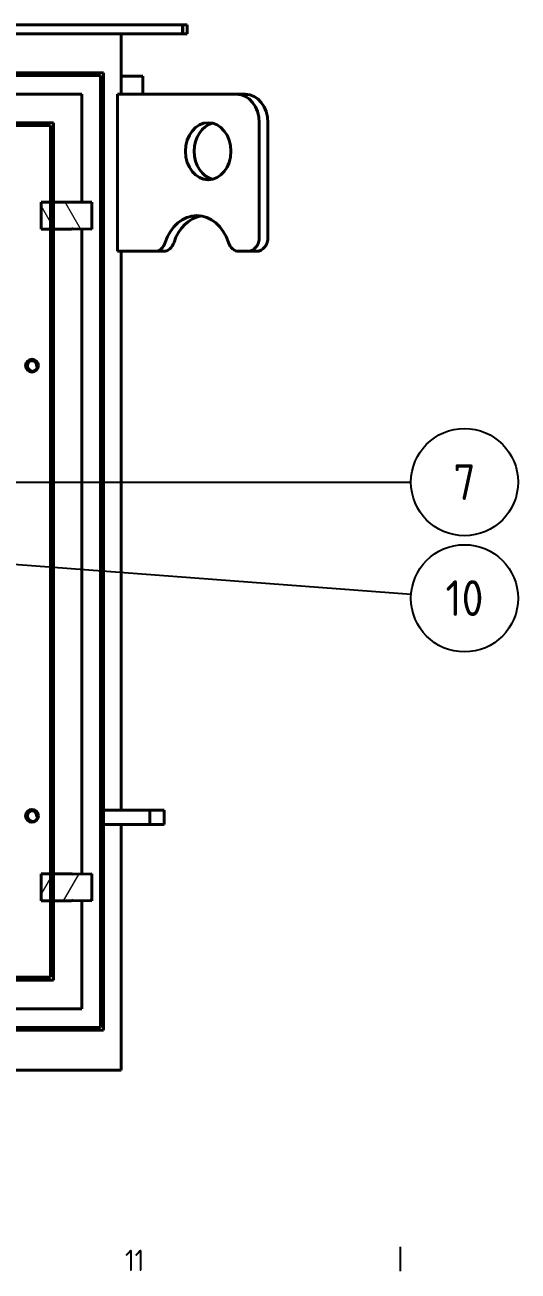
# Model space of a CAD drawing. Header units: millimetres. Extents: x 0 to 5945, y 0 to 4205.
# Drawn here: x 1967 to 2312, y 83 to 955 of the extents above; entities that cross this region are included whole.
import ezdxf

# ---------------------------------------------------------------- set-up
doc = ezdxf.new("R2010")
doc.units = ezdxf.units.MM
doc.header["$LTSCALE"] = 5
doc.layers.get('0').update_dxf_attribs({"color": 3, "lineweight": 25})
for name, color, linetype, lineweight in [('가시적인 것(ISO)', 3, 'Continuous', 40), ('가시적인 좁은 것(ISO)', 3, 'Continuous', 35), ('경계(ISO)', 7, 'Continuous', 25), ('기호(ISO)', 5, 'Continuous', 25), ('해치(ISO)', 7, 'Continuous', 18)]:
    doc.layers.add(name, color=color, linetype=linetype, lineweight=lineweight)
doc.styles.add('문자 텍스트_M2B', font='isocp.shx')
doc.styles.add('부품번호텍스트_PSTEK_POSCO', font='isocp.shx')
pattern_1 = [(120.0002, (0, 0), (-13.74813, -7.93754), [])]

# ---------------------------------------------------------------- blocks, each defined once
blk = doc.blocks.new('경계 Default Border')
at = {"layer": '경계(ISO)'}
blk.add_line((445.88, 20), (445.88, 16.6), dxfattribs=at)
at = {"layer": '경계(ISO)', "color": 2, "insert": (407.37, 16.6), "char_height": 3, "attachment_point": 7, "style": '문자 텍스트_M2B'}
blk.add_mtext('11', dxfattribs=at)

msp = doc.modelspace()

# ---------------------------------------------------------------- hatches: boundary and pattern name
at = {"layer": '해치(ISO)'}
h = msp.add_hatch(dxfattribs=at)
h.set_pattern_fill('ANSI31', color=256, scale=127, angle=75.000175, style=0)
h.set_pattern_definition(pattern_1)
h.paths.add_polyline_path([(1491.737, 251.541), (2021.737, 251.541), (2021.737, 921.541), (1491.737, 921.541), (1491.737, 861.541), (1491.737, 801.541), (1491.737, 371.541), (1491.737, 311.541)])
h.paths.add_polyline_path([(1493.737, 919.541), (2019.737, 919.541), (2019.737, 253.541), (1493.737, 253.541)], flags=0)
h.paths.add_polyline_path([(1526.737, 286.541), (1986.737, 286.541), (1986.737, 342.041), (1986.737, 361.041), (1986.737, 812.041), (1986.737, 831.041), (1986.737, 886.541), (1526.737, 886.541)])
h.paths.add_polyline_path([(1528.737, 884.541), (1984.737, 884.541), (1984.737, 831.041), (1984.737, 812.041), (1984.737, 361.041), (1984.737, 342.041), (1984.737, 288.541), (1528.737, 288.541)], flags=0)
h = msp.add_hatch(dxfattribs=at)
h.set_pattern_fill('ANSI31', color=256, scale=127, angle=75.000175, style=0)
h.set_pattern_definition(pattern_1)
edge = h.paths.add_edge_path()
edge.add_line((1978.951, 812.041), (1984.737, 812.041))
edge.add_line((1984.737, 812.041), (1986.737, 812.041))
edge.add_line((1986.737, 812.041), (1997.738, 812.041))
edge.add_spline(control_points=[(1997.738, 812.041), (1998.188, 812.079), (1998.64, 812.117), (1999.539, 812.186), (1999.99, 812.218), (2000.44, 812.244)], knot_values=[-0.2707471, -0.2707471, -0.2707471, -0.2707471, -0.1350625, -0.1350625, 0, 0, 0, 0], degree=3, periodic=0)
edge.add_line((2000.44, 812.244), (2013.735, 812.047))
edge.add_line((2013.735, 812.047), (2013.623, 819.661))
edge.add_spline(control_points=[(2013.623, 819.661), (2013.645, 820.01), (2013.674, 820.351), (2013.717, 820.815), (2013.729, 820.947), (2013.738, 821.041)], knot_values=[-0.1154026, -0.1154026, -0.1154026, -0.1154026, -0.0282035, -0.0282035, 0, 0, 0, 0], degree=3, periodic=0)
edge.add_line((2013.738, 821.041), (2013.738, 822.041))
edge.add_spline(control_points=[(2013.738, 822.041), (2013.729, 822.135), (2013.717, 822.268), (2013.696, 822.497), (2013.685, 822.611), (2013.655, 822.958), (2013.637, 823.188), (2013.623, 823.421)], knot_values=[-0.1385147, -0.1385147, -0.1385147, -0.1385147, -0.1042798, -0.1042798, -0.0698511, -0.0698511, 0, 0, 0, 0], degree=3, periodic=0)
edge.add_line((2013.623, 823.421), (2013.735, 831.036))
edge.add_line((2013.735, 831.036), (2000.44, 830.838))
edge.add_spline(control_points=[(2000.44, 830.838), (1999.988, 830.864), (1999.534, 830.896), (1998.635, 830.966), (1998.186, 831.003), (1997.738, 831.041)], knot_values=[-0.2703434, -0.2703434, -0.2703434, -0.2703434, -0.134845, -0.134845, 0, 0, 0, 0], degree=3, periodic=0)
edge.add_line((1997.738, 831.041), (1986.737, 831.041))
edge.add_line((1986.737, 831.041), (1984.737, 831.041))
edge.add_line((1984.737, 831.041), (1978.951, 831.041))
edge.add_ellipse((1978.951, 826.041), major_axis=(-5.312, 0), ratio=0.9412627, start_angle=270, end_angle=278.560146)
edge.add_line((1978.161, 830.985), (1978.161, 812.097))
edge.add_ellipse((1978.951, 817.041), major_axis=(-5.312, 0), ratio=0.9412627, start_angle=81.439854, end_angle=90)
h = msp.add_hatch(dxfattribs=at)
h.set_pattern_fill('ANSI31', color=256, scale=127, angle=14.999978, style=0)
h.set_pattern_definition([(60, (0, 0), (-13.74815, 7.9375), [])])
edge = h.paths.add_edge_path()
edge.add_line((1978.951, 342.041), (1984.737, 342.041))
edge.add_line((1984.737, 342.041), (1986.737, 342.041))
edge.add_line((1986.737, 342.041), (1997.738, 342.041))
edge.add_spline(control_points=[(1997.738, 342.041), (1998.188, 342.079), (1998.64, 342.117), (1999.539, 342.186), (1999.99, 342.218), (2000.44, 342.244)], knot_values=[-0.2707471, -0.2707471, -0.2707471, -0.2707471, -0.1350625, -0.1350625, 0, 0, 0, 0], degree=3, periodic=0)
edge.add_line((2000.44, 342.244), (2013.735, 342.047))
edge.add_line((2013.735, 342.047), (2013.623, 349.661))
edge.add_spline(control_points=[(2013.623, 349.661), (2013.645, 350.01), (2013.674, 350.351), (2013.717, 350.815), (2013.729, 350.947), (2013.738, 351.041)], knot_values=[-0.1154026, -0.1154026, -0.1154026, -0.1154026, -0.0282035, -0.0282035, 0, 0, 0, 0], degree=3, periodic=0)
edge.add_line((2013.738, 351.041), (2013.738, 352.041))
edge.add_spline(control_points=[(2013.738, 352.041), (2013.729, 352.135), (2013.717, 352.268), (2013.696, 352.497), (2013.685, 352.611), (2013.655, 352.958), (2013.637, 353.188), (2013.623, 353.421)], knot_values=[-0.1385147, -0.1385147, -0.1385147, -0.1385147, -0.1042798, -0.1042798, -0.0698511, -0.0698511, 0, 0, 0, 0], degree=3, periodic=0)
edge.add_line((2013.623, 353.421), (2013.735, 361.036))
edge.add_line((2013.735, 361.036), (2000.44, 360.838))
edge.add_spline(control_points=[(2000.44, 360.838), (1999.988, 360.864), (1999.534, 360.896), (1998.635, 360.966), (1998.186, 361.003), (1997.738, 361.041)], knot_values=[-0.2703434, -0.2703434, -0.2703434, -0.2703434, -0.134845, -0.134845, 0, 0, 0, 0], degree=3, periodic=0)
edge.add_line((1997.738, 361.041), (1986.737, 361.041))
edge.add_line((1986.737, 361.041), (1984.737, 361.041))
edge.add_line((1984.737, 361.041), (1978.951, 361.041))
edge.add_ellipse((1978.951, 356.041), major_axis=(-5.312, 0), ratio=0.9412627, start_angle=270, end_angle=278.560146)
edge.add_line((1978.161, 360.985), (1978.161, 342.097))
edge.add_ellipse((1978.951, 347.041), major_axis=(-5.312, 0), ratio=0.9412627, start_angle=81.439854, end_angle=90)

# ---------------------------------------------------------------- linework, layer by layer
at = {"layer": '가시적인 것(ISO)'}
for p, q in [((1436.337, 954.951), (2077.137, 954.951)), ((2077.137, 954.951), (2077.137, 948.741)), ((2077.237, 954.951), (2080.437, 954.951)), ((2077.237, 948.741), (2077.237, 954.951)), ((2080.437, 954.951), (2080.437, 948.741)), ((2077.137, 948.741), (1436.337, 948.741)), ((2034.237, 906.541), (2034.237, 948.741)), ((2080.437, 948.741), (2077.237, 948.741)), ((2021.737, 921.541), (1491.737, 921.541)), ((1493.737, 919.541), (2019.737, 919.541)), ((2019.737, 919.541), (2019.737, 253.541)), ((2021.737, 251.541), (2021.737, 921.541)), ((2034.237, 919.041), (2049.237, 919.041)), ((2049.237, 919.041), (2049.237, 906.541)), ((1506.737, 906.541), (2006.737, 906.541)), ((2006.737, 906.541), (2006.737, 830.932)), ((2031.562, 906.541), (2114.964, 906.541)), ((2031.562, 796.541), (2031.562, 906.541)), ((2121.039, 906.541), (2114.964, 906.541)), ((1986.737, 886.541), (1526.737, 886.541)), ((1528.737, 884.541), (1984.737, 884.541)), ((1984.737, 884.541), (1984.737, 288.541)), ((1986.737, 286.541), (1986.737, 886.541)), ((2130.85, 886.541), (2130.85, 806.541)), ((2136.925, 806.541), (2136.925, 886.541)), ((1978.161, 830.985), (1978.161, 812.097)), ((1978.951, 831.041), (1978.88, 831.041)), ((1997.738, 831.041), (1978.951, 831.041)), ((2013.735, 831.036), (2000.44, 830.838)), ((2013.623, 823.421), (2013.735, 831.036)), ((2013.735, 812.047), (2013.623, 819.661)), ((2013.738, 821.041), (2013.738, 822.041)), ((2013.738, 822.041), (2013.738, 822.041)), ((2013.738, 822.041), (2013.738, 821.041)), ((2013.738, 821.041), (2013.738, 821.041)), ((1978.88, 812.041), (1978.951, 812.041)), ((1978.951, 812.041), (1997.738, 812.041)), ((2000.44, 812.244), (2013.735, 812.047)), ((2006.737, 812.15), (2006.737, 360.932)), ((2057.71, 796.541), (2031.562, 796.541)), ((2034.237, 405.541), (2034.237, 796.541)), ((2057.71, 796.541), (2063.785, 796.541)), ((2122.907, 796.541), (2116.617, 796.541)), ((2122.907, 796.541), (2128.982, 796.541)), ((2054.237, 405.541), (2021.737, 405.541)), ((2064.237, 405.541), (2054.237, 405.541)), ((2054.237, 405.541), (2054.237, 395.541)), ((2064.237, 395.541), (2064.237, 405.541)), ((2054.237, 395.541), (2021.737, 395.541)), ((2034.237, 223.518), (2034.237, 395.541)), ((2054.237, 395.541), (2064.237, 395.541)), ((1978.161, 360.985), (1978.161, 342.097)), ((1978.951, 361.041), (1978.88, 361.041)), ((1997.738, 361.041), (1978.951, 361.041)), ((2013.735, 361.036), (2000.44, 360.838)), ((2013.623, 353.421), (2013.735, 361.036)), ((2013.735, 342.047), (2013.623, 349.661)), ((2013.738, 351.041), (2013.738, 352.041)), ((2013.738, 352.041), (2013.738, 352.041)), ((2013.738, 352.041), (2013.738, 351.041)), ((2013.738, 351.041), (2013.738, 351.041)), ((1978.88, 342.041), (1978.951, 342.041)), ((1978.951, 342.041), (1997.738, 342.041)), ((2000.44, 342.244), (2013.735, 342.047)), ((2006.737, 342.15), (2006.737, 266.541)), ((1984.737, 288.541), (1528.737, 288.541)), ((1526.737, 286.541), (1986.737, 286.541)), ((1506.737, 266.541), (2006.737, 266.541)), ((2019.737, 253.541), (1493.737, 253.541)), ((1491.737, 251.541), (2021.737, 251.541)), ((2034.237, 223.518), (1479.237, 223.518))]:
    msp.add_line(p, q, dxfattribs=at)
for centre, radius in [((1971.737, 716.541), 4.5), ((1971.737, 716.541), 4), ((1971.737, 401.541), 4.5), ((1971.737, 401.541), 4)]:
    msp.add_circle(centre, radius, dxfattribs=at)
for centre, major_axis, ratio, start_param, end_param in [((2114.964, 886.541), (0, 20), 0.7943003, 4.712389, 6.2831853), ((2121.039, 886.541), (0, 20), 0.7943003, 4.712389, 6.2831853), ((2101.181, 866.541), (0, 20), 0.7943003, 0.1923988, 2.9491938), ((1978.951, 826.041), (-5.312, 0), 0.9412627, 4.712389, 4.8617917), ((2087.163, 791.541), (0, 30), 0.7943003, 5.0967858, 7.4695849), ((2093.238, 791.541), (0, 30), 0.7943003, 0.1278238, 1.1863996), ((1978.951, 817.041), (-5.312, 0), 0.9412627, 1.4213936, 1.5707963), ((2057.71, 806.541), (0, -10), 0.7943003, 0, 1.1863996), ((2063.785, 806.541), (0, -10), 0.7943003, 0, 1.1863996), ((2116.617, 806.541), (0, -10), 0.7943003, 5.0967858, 6.2831853), ((2122.907, 806.541), (0, -10), 0.7943003, 0, 1.5707963), ((2128.982, 806.541), (0, -10), 0.7943003, 0, 1.5707963), ((1978.951, 356.041), (-5.312, 0), 0.9412627, 4.712389, 4.8617917), ((1978.951, 347.041), (-5.312, 0), 0.9412627, 1.4213936, 1.5707963)]:
    msp.add_ellipse(centre, major_axis=major_axis, ratio=ratio, start_param=start_param, end_param=end_param, dxfattribs=at)
msp.add_ellipse((2095.106, 866.541), major_axis=(0, 20), ratio=0.7943003, dxfattribs=at)
for points in [[(1978.88, 831.041), (1978.638, 831.04), (1978.395, 831.023), (1978.161, 830.985)], [(1978.161, 812.097), (1978.395, 812.059), (1978.638, 812.042), (1978.88, 812.041)], [(1978.88, 361.041), (1978.638, 361.04), (1978.395, 361.023), (1978.161, 360.985)], [(1978.161, 342.097), (1978.395, 342.059), (1978.638, 342.042), (1978.88, 342.041)]]:
    msp.add_open_spline(points, degree=3, dxfattribs=at)
for points, knots in [([(2000.44, 830.838), (1999.988, 830.864), (1999.534, 830.896), (1998.635, 830.966), (1998.186, 831.003), (1997.738, 831.041)], [-0.27034345, -0.27034345, -0.27034345, -0.27034345, -0.13484499, -0.13484499, 0, 0, 0, 0]), ([(2013.738, 822.041), (2013.729, 822.135), (2013.717, 822.268), (2013.696, 822.497), (2013.685, 822.611), (2013.655, 822.958), (2013.637, 823.188), (2013.623, 823.421)], [-0.13851471, -0.13851471, -0.13851471, -0.13851471, -0.10427976, -0.10427976, -0.06985108, -0.06985108, 0, 0, 0, 0]), ([(2013.623, 819.661), (2013.645, 820.01), (2013.674, 820.351), (2013.717, 820.815), (2013.729, 820.947), (2013.738, 821.041)], [-0.11540262, -0.11540262, -0.11540262, -0.11540262, -0.02820348, -0.02820348, 0, 0, 0, 0]), ([(1997.738, 812.041), (1998.188, 812.079), (1998.64, 812.117), (1999.539, 812.186), (1999.99, 812.218), (2000.44, 812.244)], [-0.27074712, -0.27074712, -0.27074712, -0.27074712, -0.13506253, -0.13506253, 0, 0, 0, 0]), ([(2000.44, 360.838), (1999.988, 360.864), (1999.534, 360.896), (1998.635, 360.966), (1998.186, 361.003), (1997.738, 361.041)], [-0.27034345, -0.27034345, -0.27034345, -0.27034345, -0.13484499, -0.13484499, 0, 0, 0, 0]), ([(2013.738, 352.041), (2013.729, 352.135), (2013.717, 352.268), (2013.696, 352.497), (2013.685, 352.611), (2013.655, 352.958), (2013.637, 353.188), (2013.623, 353.421)], [-0.13851471, -0.13851471, -0.13851471, -0.13851471, -0.10427976, -0.10427976, -0.06985108, -0.06985108, 0, 0, 0, 0]), ([(2013.623, 349.661), (2013.645, 350.01), (2013.674, 350.351), (2013.717, 350.815), (2013.729, 350.947), (2013.738, 351.041)], [-0.11540262, -0.11540262, -0.11540262, -0.11540262, -0.02820348, -0.02820348, 0, 0, 0, 0]), ([(1997.738, 342.041), (1998.188, 342.079), (1998.64, 342.117), (1999.539, 342.186), (1999.99, 342.218), (2000.44, 342.244)], [-0.27074712, -0.27074712, -0.27074712, -0.27074712, -0.13506253, -0.13506253, 0, 0, 0, 0])]:
    msp.add_open_spline(points, degree=3, knots=knots, dxfattribs=at)
at = {"layer": '가시적인 좁은 것(ISO)'}
for centre in [(1971.737, 716.541), (1971.737, 401.541)]:
    msp.add_arc(centre, 3.256, 350, 260, dxfattribs=at)
at = {"layer": '기호(ISO)', "color": 7}
for p, q in [((1863.237, 635.041), (2236.988, 635.041)), ((1924.201, 580.322), (2237.236, 556.583))]:
    msp.add_line(p, q, dxfattribs=at)
at = {"layer": '기호(ISO)'}
for centre in [(2274.488, 635.041), (2274.488, 553.758)]:
    msp.add_circle(centre, 37.5, dxfattribs=at)

# ---------------------------------------------------------------- block references
at = {"xscale": 5, "yscale": 5, "zscale": 5}
msp.add_blockref('경계 Default Border', (0, 0), dxfattribs=at)

# ---------------------------------------------------------------- texts
at = {"layer": '기호(ISO)', "color": 7, "char_height": 25, "attachment_point": 5, "style": '부품번호텍스트_PSTEK_POSCO'}
for s, insert in [('7', (2274.488, 635.071)), ('10', (2274.488, 553.878))]:
    msp.add_mtext(s, dxfattribs=dict(at, insert=insert))

doc.saveas('drawing.dxf')
